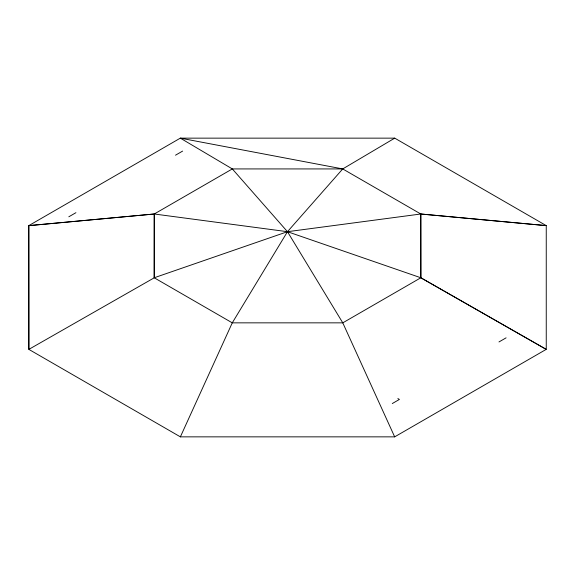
<?xml version="1.0" encoding="UTF-8"?>
<svg xmlns="http://www.w3.org/2000/svg" width="575" height="575" viewBox="0 0 575 575"><rect width="100%" height="100%" fill="white"/><g stroke="black" fill="none" stroke-linecap="round" stroke-linejoin="round"><path stroke-width="0.86" d="M154.201 277.768L154.251 214.001L232.322 168.928L342.729 168.928L420.799 214.001L546.25 225.623L546.25 349.348L420.85 277.768L287.471 231.696L154.251 214.001L28.8 225.623L28.851 349.377L180.377 436.856L394.673 436.856L546.2 349.377L420.85 277.768L342.779 322.848L232.271 322.848L154.201 277.768L287.471 231.696L420.799 214.001L546.25 225.623L394.723 138.144L180.327 138.144L28.75 225.652L154.251 214.001L154.251 277.797L28.851 349.377L28.8 225.623M180.377 436.856L232.271 322.848L287.471 231.696L342.729 168.928L394.723 138.144M68.813 216.797L75.929 212.685M175.504 155.2L182.62 151.088M392.287 403.549L399.402 399.438L397.85 398.547M498.978 341.952L506.093 337.841M342.729 168.928L180.327 138.144L232.322 168.928L287.471 231.696L342.779 322.848L394.673 436.856M420.85 277.768L420.799 214.001L420.85 277.768"/></g></svg>
